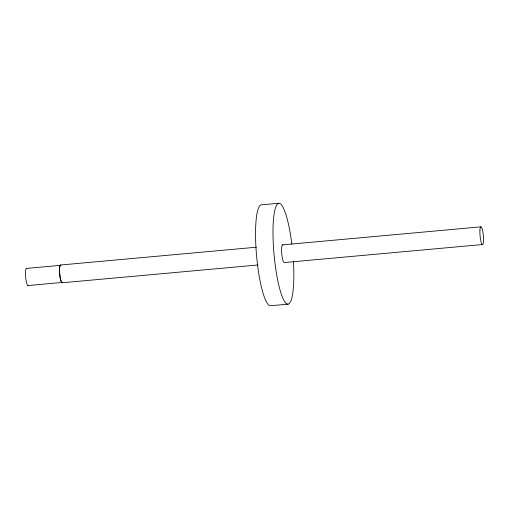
<?xml version="1.0" encoding="UTF-8"?>
<svg xmlns="http://www.w3.org/2000/svg" width="509" height="509" viewBox="0 0 509 509"><rect width="100%" height="100%" fill="white"/><g stroke="black" fill="none" stroke-linecap="round" stroke-linejoin="round"><path stroke-width="0.76" d="M278.779 203.263L261.327 204.847A50.658 9.404 84.8 0 0 256.631 256.441A50.658 9.404 84.8 0 0 270.603 305.737L288.056 304.153M60.507 265.011L256.441 247.209M282.47 244.874L480.77 226.855M26.43 268.434L60.533 265.335M28.001 285.543L62.111 282.444M62.136 282.769L258.076 264.96M482.659 244.524L284.359 262.542A8.914 1.654 84.8 0 1 281.731 253.457A8.914 1.654 84.8 0 1 282.909 244.937M62.537 282.412A8.914 1.654 84.8 0 1 59.68 274.09A8.914 1.654 84.8 0 1 60.959 265.259M62.492 282.101A8.589 1.597 84.8 0 1 59.998 276.292A8.589 1.597 84.8 0 1 60.151 265.679M293.4 261.085A50.658 9.404 84.8 0 1 282.183 296.531A50.658 9.404 84.8 0 1 274.421 212.145A50.658 9.404 84.8 0 1 291.835 244.059M28.383 285.205A8.589 1.597 84.8 0 1 25.635 277.182A8.589 1.597 84.8 0 1 26.862 268.676M479.936 230.087A8.914 1.654 84.8 0 0 482.22 244.454A8.914 1.654 84.8 0 0 482.99 232.518A8.914 1.654 84.8 0 0 479.936 230.087"/></g></svg>
